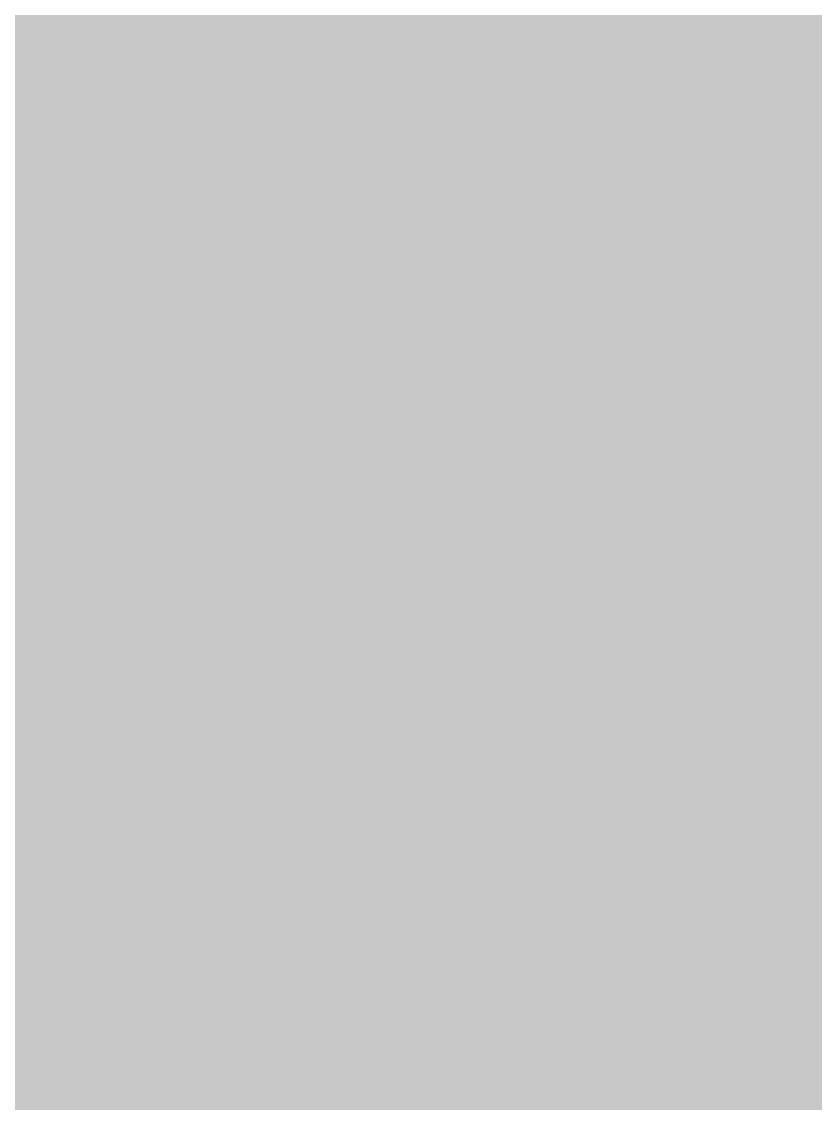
# Model space of a CAD drawing. Header units: inches. Extents: x -1551 to 2054, y 9767 to 12269.
# Drawn here: x 162.3 to 192.61, y 10203.76 to 10245.08 of the extents above; entities that cross this region are included whole.
import ezdxf

# ---------------------------------------------------------------- set-up
doc = ezdxf.new("R2010")
doc.units = ezdxf.units.IN
doc.header["$MEASUREMENT"] = 0
for name, color, linetype, lineweight in [('0-1', 7, 'Continuous', 5), ('0-2', 7, 'Continuous', 9), ('A-AREA-PATT-3', 83, 'Continuous', 9), ('A-DOOR-1', 7, 'Continuous', 9), ('A-DOOR-FRAM-1', 7, 'Continuous', 9), ('A-DOOR-GLAZ-1', 7, 'Continuous', 9)]:
    doc.layers.add(name, color=color, linetype=linetype, lineweight=lineweight)

# ---------------------------------------------------------------- blocks, each defined once
blk = doc.blocks.new('Bayer Built Door - VISTAGRANDE FLUSH - 37-1_2__ x 81-3_4__ - 1ST FLOOR-V5-KEY PLAN - 1ST FLOOR')
at = {"layer": 'A-DOOR-1'}
for p, q in [((-16.946, 0.562), (-16.946, -0.083)), ((-16.946, 0.562), (-13.125, 0.562)), ((-13.125, 0.25), (-13.155, 0.562)), ((13.125, 0.562), (-13.125, 0.562)), ((16.946, 0.562), (13.125, 0.562)), ((13.125, 0.25), (13.155, 0.562)), ((16.946, 0.562), (16.946, -0.083)), ((-13.875, 0.156), (-13.125, 0.156)), ((-13.875, -1.156), (-13.875, 0.156)), ((-13.125, 0.156), (-13.125, 0.25)), ((13.125, 0.156), (13.125, 0.25)), ((13.875, 0.156), (13.125, 0.156)), ((13.875, -1.156), (13.875, 0.156)), ((-16.946, -0.083), (-17.562, -0.094)), ((-17.562, -0.094), (-17.562, -1.156)), ((16.946, -0.083), (17.562, -0.094)), ((17.562, -0.094), (17.562, -1.156)), ((-13.125, -0.594), (-13.875, -0.594)), ((-13.156, -0.842), (-13.125, -0.656)), ((-13.125, -0.656), (-13.125, -0.594)), ((13.125, -0.594), (13.875, -0.594)), ((13.125, -0.656), (13.125, -0.594)), ((13.156, -0.842), (13.125, -0.656)), ((-17.562, -1.156), (-13.125, -1.156)), ((-13.875, -1.094), (-13.361, -1.094)), ((-13.875, -1.156), (-13.875, -1.094)), ((-13.361, -1.094), (-13.156, -0.842)), ((13.125, -1.156), (-13.125, -1.156)), ((17.562, -1.156), (13.125, -1.156)), ((13.361, -1.094), (13.156, -0.842)), ((13.875, -1.094), (13.361, -1.094)), ((13.875, -1.156), (13.875, -1.094)), ((17.562, -1.156), (17.562, -36.281))]:
    blk.add_line(p, q, dxfattribs=at)
blk.add_arc((17.562, -1.156), 35.125, 180, 270, dxfattribs=at)
at = {"layer": 'A-DOOR-FRAM-1'}
for p, q in [((18.75, 4.594), (-18.75, 4.594)), ((-18.75, 4.25), (-18.75, -1.625)), ((-18.75, 4.25), (-17.719, 4.25)), ((-17.719, 3.128), (-17.719, 4.25)), ((17.719, 3.128), (17.719, 4.25)), ((18.75, 4.25), (17.719, 4.25)), ((18.75, 4.25), (18.75, -1.625)), ((-20.375, 2.937), (-18.75, 2.937)), ((-17.375, 2.888), (-17.719, 3.128)), ((17.375, 2.888), (17.719, 3.128)), ((20.375, 2.937), (18.75, 2.937)), ((-17.375, 1.887), (-17.375, 2.888)), ((17.375, 1.887), (17.375, 2.888)), ((-16.688, 1.731), (-17.375, 1.887)), ((-16.688, 0.594), (-16.688, 1.731)), ((16.688, 1.731), (17.375, 1.887)), ((16.688, 0.594), (16.688, 1.731)), ((-17.14, 0.157), (-17.14, 0.594)), ((-17.14, 0.594), (-16.688, 0.594)), ((17.14, 0.594), (16.688, 0.594)), ((17.14, 0.157), (17.14, 0.594)), ((-17.719, 0.157), (-17.14, 0.157)), ((-17.719, -1.625), (-17.719, 0.157)), ((17.719, 0.157), (17.14, 0.157)), ((17.719, -1.625), (17.719, 0.157)), ((-18.375, -1.625), (-18.75, -1.625)), ((-18.75, -1.625), (-17.719, -1.625)), ((-18, -1.625), (-18.625, -1.625)), ((-18.625, -1.625), (-18.625, -4.438)), ((-18, -4.438), (-18, -1.625)), ((-18, -1.625), (18, -1.625)), ((18.75, -1.625), (17.719, -1.625)), ((18.625, -1.625), (18, -1.625)), ((18, -1.625), (18, -4.438)), ((18.625, -4.438), (18.625, -1.625)), ((-18.625, -4.438), (-18, -4.438)), ((18, -4.438), (18.625, -4.438))]:
    blk.add_line(p, q, dxfattribs=at)
at = {"layer": 'A-DOOR-GLAZ-1'}
for p, q in [((13.125, 0.156), (-13.125, 0.156)), ((-13.125, 0), (-13.875, 0)), ((-13.665, 0), (-13.665, -0.438)), ((13.125, 0), (-13.125, 0)), ((13.125, 0), (13.875, 0)), ((13.665, 0), (13.665, -0.438)), ((-13.875, -0.438), (-13.125, -0.438)), ((13.125, -0.438), (-13.125, -0.438)), ((13.125, -0.594), (-13.125, -0.594)), ((13.875, -0.438), (13.125, -0.438))]:
    blk.add_line(p, q, dxfattribs=at)
blk = doc.blocks.new('CTR - 1st Phase - Shell_rvt-1-KEY PLAN - 1ST FLOOR')
at = {"layer": '0-2', "rotation": 89.99999999999885}
blk.add_blockref('Bayer Built Door - VISTAGRANDE FLUSH - 37-1_2__ x 81-3_4__ - 1ST FLOOR-V5-KEY PLAN - 1ST FLOOR', (-3827.636, 10185.389), dxfattribs=at)

msp = doc.modelspace()

# ---------------------------------------------------------------- hatches: boundary and pattern name
at = {"layer": 'A-AREA-PATT-3'}
h = msp.add_hatch(color=256, dxfattribs=at)
h.paths.add_polyline_path([(560.306, 10017.714), (621.618, 10017.714), (621.618, 10373.414), (552.023, 10373.414), (552.023, 10345.214), (507.856, 10345.214), (507.856, 10347.152), (507.231, 10347.152), (507.231, 10348.839), (472.481, 10348.839), (472.481, 10347.152), (471.856, 10347.152), (471.856, 10345.214), (463.106, 10345.214), (463.106, 10344.152), (141.581, 10344.152), (141.456, 10204.139), (141.581, 10204.014), (141.456, 10203.389), (138.768, 10203.389), (138.768, 10167.389), (141.581, 10167.389), (141.456, 10166.764), (141.581, 10166.623), (141.581, 10017.714), (449.118, 10017.714), (449.118, 10038.527), (476.993, 10038.527), (476.993, 10017.714), (500.615, 10017.714)], flags=0)
h.paths.add_polyline_path([(473.606, 10309.214), (471.856, 10309.214), (471.856, 10345.214), (473.606, 10345.214), (473.606, 10326.983)], flags=0)

# ---------------------------------------------------------------- block references
at = {"layer": '0-1'}
msp.add_blockref('CTR - 1st Phase - Shell_rvt-1-KEY PLAN - 1ST FLOOR', (3964.779, 0), dxfattribs=at)

doc.saveas('drawing.dxf')
